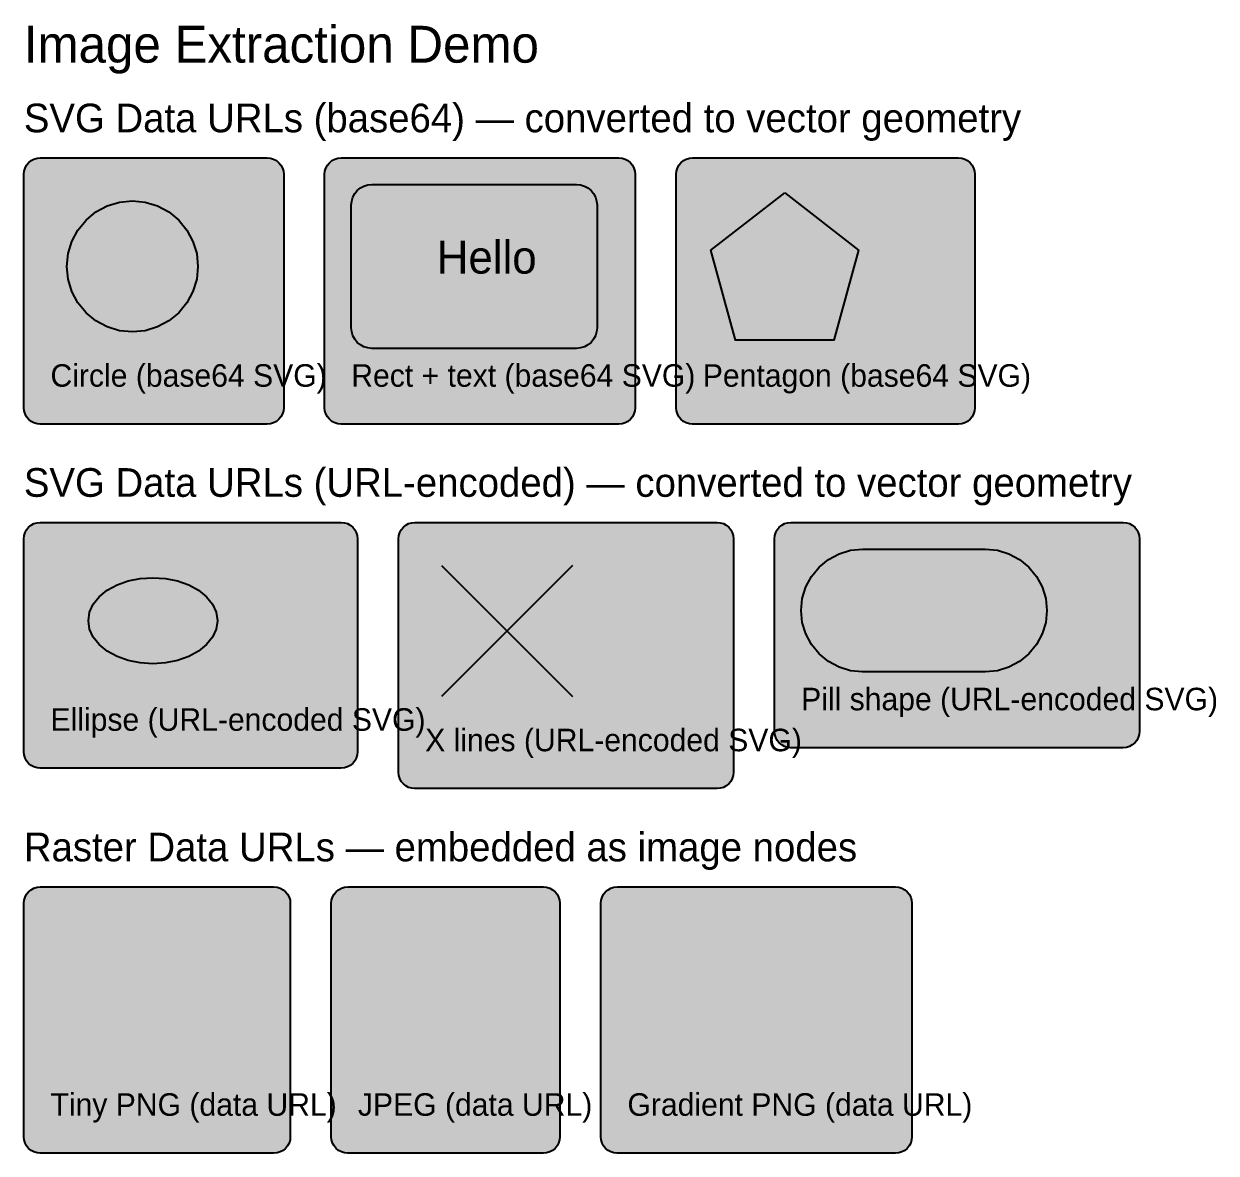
# Model space of a CAD drawing. Extents: x 0 to 582, y 0 to 1127.
# Drawn here: x 0 to 582, y 576 to 1127 of the extents above; entities that cross this region are included whole.
import ezdxf

# ---------------------------------------------------------------- set-up
doc = ezdxf.new("R2010")
doc.units = 0

msp = doc.modelspace()

# ---------------------------------------------------------------- hatches: boundary and pattern name
at = {"true_color": 0xfafafa}
for points in [[(8, 1062), (118.88, 1062), (118.88, 1062), (120.44, 1061.85), (121.94, 1061.39), (123.32, 1060.65), (124.53, 1059.66), (125.53, 1058.44), (126.27, 1057.06), (126.72, 1055.56), (126.88, 1054), (126.88, 940), (126.88, 940), (126.72, 938.44), (126.27, 936.94), (125.53, 935.56), (124.53, 934.34), (123.32, 933.35), (121.94, 932.61), (120.44, 932.15), (118.88, 932), (8, 932), (8, 932), (6.44, 932.15), (4.94, 932.61), (3.56, 933.35), (2.34, 934.34), (1.35, 935.56), (0.61, 936.94), (0.15, 938.44), (0, 940), (0, 1054), (0, 1054), (0.15, 1055.56), (0.61, 1057.06), (1.35, 1058.44), (2.34, 1059.66), (3.56, 1060.65), (4.94, 1061.39), (6.44, 1061.85), (8, 1062)], [(154.88, 1062), (290.52, 1062), (290.52, 1062), (292.08, 1061.85), (293.58, 1061.39), (294.96, 1060.65), (296.17, 1059.66), (297.17, 1058.44), (297.91, 1057.06), (298.36, 1055.56), (298.52, 1054), (298.52, 940), (298.52, 940), (298.36, 938.44), (297.91, 936.94), (297.17, 935.56), (296.17, 934.34), (294.96, 933.35), (293.58, 932.61), (292.08, 932.15), (290.52, 932), (154.88, 932), (154.88, 932), (153.31, 932.15), (151.81, 932.61), (150.43, 933.35), (149.22, 934.34), (148.22, 935.56), (147.48, 936.94), (147.03, 938.44), (146.88, 940), (146.88, 1054), (146.88, 1054), (147.03, 1055.56), (147.48, 1057.06), (148.22, 1058.44), (149.22, 1059.66), (150.43, 1060.65), (151.81, 1061.39), (153.31, 1061.85), (154.88, 1062)], [(326.52, 1062), (456.38, 1062), (456.38, 1062), (457.94, 1061.85), (459.44, 1061.39), (460.82, 1060.65), (462.03, 1059.66), (463.03, 1058.44), (463.77, 1057.06), (464.22, 1055.56), (464.38, 1054), (464.38, 940), (464.38, 940), (464.22, 938.44), (463.77, 936.94), (463.03, 935.56), (462.03, 934.34), (460.82, 933.35), (459.44, 932.61), (457.94, 932.15), (456.38, 932), (326.52, 932), (326.52, 932), (324.95, 932.15), (323.45, 932.61), (322.07, 933.35), (320.86, 934.34), (319.86, 935.56), (319.12, 936.94), (318.67, 938.44), (318.52, 940), (318.52, 1054), (318.52, 1054), (318.67, 1055.56), (319.12, 1057.06), (319.86, 1058.44), (320.86, 1059.66), (322.07, 1060.65), (323.45, 1061.39), (324.95, 1061.85), (326.52, 1062)], [(8, 884), (154.95, 884), (154.95, 884), (156.51, 883.85), (158.01, 883.39), (159.4, 882.65), (160.61, 881.66), (161.6, 880.44), (162.34, 879.06), (162.8, 877.56), (162.95, 876), (162.95, 772), (162.95, 772), (162.8, 770.44), (162.34, 768.94), (161.6, 767.56), (160.61, 766.34), (159.4, 765.35), (158.01, 764.61), (156.51, 764.15), (154.95, 764), (8, 764), (8, 764), (6.44, 764.15), (4.94, 764.61), (3.56, 765.35), (2.34, 766.34), (1.35, 767.56), (0.61, 768.94), (0.15, 770.44), (0, 772), (0, 876), (0, 876), (0.15, 877.56), (0.61, 879.06), (1.35, 880.44), (2.34, 881.66), (3.56, 882.65), (4.94, 883.39), (6.44, 883.85), (8, 884)], [(190.95, 884), (338.52, 884), (338.52, 884), (340.08, 883.85), (341.58, 883.39), (342.96, 882.65), (344.17, 881.66), (345.17, 880.44), (345.91, 879.06), (346.36, 877.56), (346.52, 876), (346.52, 762), (346.52, 762), (346.36, 760.44), (345.91, 758.94), (345.17, 757.56), (344.17, 756.34), (342.96, 755.35), (341.58, 754.61), (340.08, 754.15), (338.52, 754), (190.95, 754), (190.95, 754), (189.39, 754.15), (187.89, 754.61), (186.51, 755.35), (185.3, 756.34), (184.3, 757.56), (183.56, 758.94), (183.11, 760.44), (182.95, 762), (182.95, 876), (182.95, 876), (183.11, 877.56), (183.56, 879.06), (184.3, 880.44), (185.3, 881.66), (186.51, 882.65), (187.89, 883.39), (189.39, 883.85), (190.95, 884)], [(374.52, 884), (536.77, 884), (536.77, 884), (538.33, 883.85), (539.83, 883.39), (541.21, 882.65), (542.42, 881.66), (543.42, 880.44), (544.16, 879.06), (544.61, 877.56), (544.77, 876), (544.77, 782), (544.77, 782), (544.61, 780.44), (544.16, 778.94), (543.42, 777.56), (542.42, 776.34), (541.21, 775.35), (539.83, 774.61), (538.33, 774.15), (536.77, 774), (374.52, 774), (374.52, 774), (372.95, 774.15), (371.45, 774.61), (370.07, 775.35), (368.86, 776.34), (367.86, 777.56), (367.12, 778.94), (366.67, 780.44), (366.52, 782), (366.52, 876), (366.52, 876), (366.67, 877.56), (367.12, 879.06), (367.86, 880.44), (368.86, 881.66), (370.07, 882.65), (371.45, 883.39), (372.95, 883.85), (374.52, 884)], [(8, 706), (122.12, 706), (122.12, 706), (123.69, 705.85), (125.19, 705.39), (126.57, 704.65), (127.78, 703.66), (128.78, 702.44), (129.52, 701.06), (129.97, 699.56), (130.12, 698), (130.12, 584), (130.12, 584), (129.97, 582.44), (129.52, 580.94), (128.78, 579.56), (127.78, 578.34), (126.57, 577.35), (125.19, 576.61), (123.69, 576.15), (122.12, 576), (8, 576), (8, 576), (6.44, 576.15), (4.94, 576.61), (3.56, 577.35), (2.34, 578.34), (1.35, 579.56), (0.61, 580.94), (0.15, 582.44), (0, 584), (0, 698), (0, 698), (0.15, 699.56), (0.61, 701.06), (1.35, 702.44), (2.34, 703.66), (3.56, 704.65), (4.94, 705.39), (6.44, 705.85), (8, 706)], [(158.12, 706), (253.72, 706), (253.72, 706), (255.28, 705.85), (256.78, 705.39), (258.16, 704.65), (259.38, 703.66), (260.37, 702.44), (261.11, 701.06), (261.57, 699.56), (261.72, 698), (261.72, 584), (261.72, 584), (261.57, 582.44), (261.11, 580.94), (260.37, 579.56), (259.38, 578.34), (258.16, 577.35), (256.78, 576.61), (255.28, 576.15), (253.72, 576), (158.12, 576), (158.12, 576), (156.56, 576.15), (155.06, 576.61), (153.68, 577.35), (152.47, 578.34), (151.47, 579.56), (150.73, 580.94), (150.28, 582.44), (150.12, 584), (150.12, 698), (150.12, 698), (150.28, 699.56), (150.73, 701.06), (151.47, 702.44), (152.47, 703.66), (153.68, 704.65), (155.06, 705.39), (156.56, 705.85), (158.12, 706)], [(289.72, 706), (425.66, 706), (425.66, 706), (427.22, 705.85), (428.72, 705.39), (430.1, 704.65), (431.31, 703.66), (432.31, 702.44), (433.05, 701.06), (433.5, 699.56), (433.66, 698), (433.66, 584), (433.66, 584), (433.5, 582.44), (433.05, 580.94), (432.31, 579.56), (431.31, 578.34), (430.1, 577.35), (428.72, 576.61), (427.22, 576.15), (425.66, 576), (289.72, 576), (289.72, 576), (288.16, 576.15), (286.66, 576.61), (285.27, 577.35), (284.06, 578.34), (283.07, 579.56), (282.33, 580.94), (281.87, 582.44), (281.72, 584), (281.72, 698), (281.72, 698), (281.87, 699.56), (282.33, 701.06), (283.07, 702.44), (284.06, 703.66), (285.27, 704.65), (286.66, 705.39), (288.16, 705.85), (289.72, 706)]]:
    msp.add_hatch(color=256, dxfattribs=at).paths.add_polyline_path(points, flags=0)
at = {"true_color": 0x1e88e5}
msp.add_hatch(color=256, dxfattribs=at).paths.add_polyline_path([(169.88, 1049), (269.88, 1049), (269.88, 1049), (271.83, 1048.81), (273.7, 1048.24), (275.43, 1047.31), (276.95, 1046.07), (278.19, 1044.56), (279.11, 1042.83), (279.68, 1040.95), (279.88, 1039), (279.88, 979), (279.88, 979), (279.68, 977.05), (279.11, 975.17), (278.19, 973.44), (276.95, 971.93), (275.43, 970.69), (273.7, 969.76), (271.83, 969.19), (269.88, 969), (169.88, 969), (169.88, 969), (167.92, 969.19), (166.05, 969.76), (164.32, 970.69), (162.8, 971.93), (161.56, 973.44), (160.64, 975.17), (160.07, 977.05), (159.88, 979), (159.88, 1039), (159.88, 1039), (160.07, 1040.95), (160.64, 1042.83), (161.56, 1044.56), (162.8, 1046.07), (164.32, 1047.31), (166.05, 1048.24), (167.92, 1048.81), (169.88, 1049)], flags=0)
at = {"true_color": 0x43a047}
msp.add_hatch(color=256, dxfattribs=at).paths.add_polyline_path([(371.52, 1045), (407.52, 1017), (395.52, 973), (347.52, 973), (335.52, 1017)], flags=0)
at = {"true_color": 0xe53935}
msp.add_hatch(color=256, dxfattribs=at).paths.add_polyline_path([(85, 1009), (84.39, 1002.76), (82.56, 996.75), (79.61, 991.22), (75.63, 986.37), (70.78, 982.39), (65.25, 979.44), (59.24, 977.61), (53, 977), (46.76, 977.61), (40.75, 979.44), (35.22, 982.39), (30.37, 986.37), (26.39, 991.22), (23.44, 996.75), (21.61, 1002.76), (21, 1009), (21.61, 1015.24), (23.44, 1021.25), (26.39, 1026.78), (30.37, 1031.63), (35.22, 1035.61), (40.75, 1038.56), (46.76, 1040.39), (53, 1041), (59.24, 1040.39), (65.25, 1038.56), (70.78, 1035.61), (75.63, 1031.63), (79.61, 1026.78), (82.56, 1021.25), (84.39, 1015.24)], flags=0)
at = {"true_color": 0x00bcd4}
msp.add_hatch(color=256, dxfattribs=at).paths.add_polyline_path([(409.52, 871), (469.52, 871), (469.52, 871), (475.37, 870.42), (481, 868.72), (486.18, 865.94), (490.73, 862.21), (494.46, 857.67), (497.23, 852.48), (498.94, 846.85), (499.52, 841), (499.52, 841), (499.52, 841), (498.94, 835.15), (497.23, 829.52), (494.46, 824.33), (490.73, 819.79), (486.18, 816.06), (481, 813.28), (475.37, 811.58), (469.52, 811), (409.52, 811), (409.52, 811), (403.66, 811.58), (398.04, 813.28), (392.85, 816.06), (388.3, 819.79), (384.57, 824.33), (381.8, 829.52), (380.09, 835.15), (379.52, 841), (379.52, 841), (379.52, 841), (380.09, 846.85), (381.8, 852.48), (384.57, 857.67), (388.3, 862.21), (392.85, 865.94), (398.04, 868.72), (403.66, 870.42), (409.52, 871)], flags=0)
at = {"true_color": 0xff9800}
msp.add_hatch(color=256, dxfattribs=at).paths.add_polyline_path([(94.5, 836), (93.89, 831.9), (92.1, 827.96), (89.19, 824.33), (85.27, 821.15), (80.5, 818.54), (75.05, 816.6), (69.15, 815.4), (63, 815), (56.85, 815.4), (50.95, 816.6), (45.5, 818.54), (40.73, 821.15), (36.81, 824.33), (33.9, 827.96), (32.11, 831.9), (31.5, 836), (32.11, 840.1), (33.9, 844.04), (36.81, 847.67), (40.73, 850.85), (45.5, 853.46), (50.95, 855.4), (56.85, 856.6), (63, 857), (69.15, 856.6), (75.05, 855.4), (80.5, 853.46), (85.27, 850.85), (89.19, 847.67), (92.1, 844.04), (93.89, 840.1)], flags=0)

# ---------------------------------------------------------------- linework, layer by layer
at = {"true_color": 0xdddddd}
for points in [[(8, 1062), (118.88, 1062), (118.88, 1062), (120.44, 1061.85), (121.94, 1061.39), (123.32, 1060.65), (124.53, 1059.66), (125.53, 1058.44), (126.27, 1057.06), (126.72, 1055.56), (126.88, 1054), (126.88, 940), (126.88, 940), (126.72, 938.44), (126.27, 936.94), (125.53, 935.56), (124.53, 934.34), (123.32, 933.35), (121.94, 932.61), (120.44, 932.15), (118.88, 932), (8, 932), (8, 932), (6.44, 932.15), (4.94, 932.61), (3.56, 933.35), (2.34, 934.34), (1.35, 935.56), (0.61, 936.94), (0.15, 938.44), (0, 940), (0, 1054), (0, 1054), (0.15, 1055.56), (0.61, 1057.06), (1.35, 1058.44), (2.34, 1059.66), (3.56, 1060.65), (4.94, 1061.39), (6.44, 1061.85), (8, 1062)], [(154.88, 1062), (290.52, 1062), (290.52, 1062), (292.08, 1061.85), (293.58, 1061.39), (294.96, 1060.65), (296.17, 1059.66), (297.17, 1058.44), (297.91, 1057.06), (298.36, 1055.56), (298.52, 1054), (298.52, 940), (298.52, 940), (298.36, 938.44), (297.91, 936.94), (297.17, 935.56), (296.17, 934.34), (294.96, 933.35), (293.58, 932.61), (292.08, 932.15), (290.52, 932), (154.88, 932), (154.88, 932), (153.31, 932.15), (151.81, 932.61), (150.43, 933.35), (149.22, 934.34), (148.22, 935.56), (147.48, 936.94), (147.03, 938.44), (146.88, 940), (146.88, 1054), (146.88, 1054), (147.03, 1055.56), (147.48, 1057.06), (148.22, 1058.44), (149.22, 1059.66), (150.43, 1060.65), (151.81, 1061.39), (153.31, 1061.85), (154.88, 1062)], [(326.52, 1062), (456.38, 1062), (456.38, 1062), (457.94, 1061.85), (459.44, 1061.39), (460.82, 1060.65), (462.03, 1059.66), (463.03, 1058.44), (463.77, 1057.06), (464.22, 1055.56), (464.38, 1054), (464.38, 940), (464.38, 940), (464.22, 938.44), (463.77, 936.94), (463.03, 935.56), (462.03, 934.34), (460.82, 933.35), (459.44, 932.61), (457.94, 932.15), (456.38, 932), (326.52, 932), (326.52, 932), (324.95, 932.15), (323.45, 932.61), (322.07, 933.35), (320.86, 934.34), (319.86, 935.56), (319.12, 936.94), (318.67, 938.44), (318.52, 940), (318.52, 1054), (318.52, 1054), (318.67, 1055.56), (319.12, 1057.06), (319.86, 1058.44), (320.86, 1059.66), (322.07, 1060.65), (323.45, 1061.39), (324.95, 1061.85), (326.52, 1062)], [(8, 884), (154.95, 884), (154.95, 884), (156.51, 883.85), (158.01, 883.39), (159.4, 882.65), (160.61, 881.66), (161.6, 880.44), (162.34, 879.06), (162.8, 877.56), (162.95, 876), (162.95, 772), (162.95, 772), (162.8, 770.44), (162.34, 768.94), (161.6, 767.56), (160.61, 766.34), (159.4, 765.35), (158.01, 764.61), (156.51, 764.15), (154.95, 764), (8, 764), (8, 764), (6.44, 764.15), (4.94, 764.61), (3.56, 765.35), (2.34, 766.34), (1.35, 767.56), (0.61, 768.94), (0.15, 770.44), (0, 772), (0, 876), (0, 876), (0.15, 877.56), (0.61, 879.06), (1.35, 880.44), (2.34, 881.66), (3.56, 882.65), (4.94, 883.39), (6.44, 883.85), (8, 884)], [(190.95, 884), (338.52, 884), (338.52, 884), (340.08, 883.85), (341.58, 883.39), (342.96, 882.65), (344.17, 881.66), (345.17, 880.44), (345.91, 879.06), (346.36, 877.56), (346.52, 876), (346.52, 762), (346.52, 762), (346.36, 760.44), (345.91, 758.94), (345.17, 757.56), (344.17, 756.34), (342.96, 755.35), (341.58, 754.61), (340.08, 754.15), (338.52, 754), (190.95, 754), (190.95, 754), (189.39, 754.15), (187.89, 754.61), (186.51, 755.35), (185.3, 756.34), (184.3, 757.56), (183.56, 758.94), (183.11, 760.44), (182.95, 762), (182.95, 876), (182.95, 876), (183.11, 877.56), (183.56, 879.06), (184.3, 880.44), (185.3, 881.66), (186.51, 882.65), (187.89, 883.39), (189.39, 883.85), (190.95, 884)], [(374.52, 884), (536.77, 884), (536.77, 884), (538.33, 883.85), (539.83, 883.39), (541.21, 882.65), (542.42, 881.66), (543.42, 880.44), (544.16, 879.06), (544.61, 877.56), (544.77, 876), (544.77, 782), (544.77, 782), (544.61, 780.44), (544.16, 778.94), (543.42, 777.56), (542.42, 776.34), (541.21, 775.35), (539.83, 774.61), (538.33, 774.15), (536.77, 774), (374.52, 774), (374.52, 774), (372.95, 774.15), (371.45, 774.61), (370.07, 775.35), (368.86, 776.34), (367.86, 777.56), (367.12, 778.94), (366.67, 780.44), (366.52, 782), (366.52, 876), (366.52, 876), (366.67, 877.56), (367.12, 879.06), (367.86, 880.44), (368.86, 881.66), (370.07, 882.65), (371.45, 883.39), (372.95, 883.85), (374.52, 884)], [(8, 706), (122.12, 706), (122.12, 706), (123.69, 705.85), (125.19, 705.39), (126.57, 704.65), (127.78, 703.66), (128.78, 702.44), (129.52, 701.06), (129.97, 699.56), (130.12, 698), (130.12, 584), (130.12, 584), (129.97, 582.44), (129.52, 580.94), (128.78, 579.56), (127.78, 578.34), (126.57, 577.35), (125.19, 576.61), (123.69, 576.15), (122.12, 576), (8, 576), (8, 576), (6.44, 576.15), (4.94, 576.61), (3.56, 577.35), (2.34, 578.34), (1.35, 579.56), (0.61, 580.94), (0.15, 582.44), (0, 584), (0, 698), (0, 698), (0.15, 699.56), (0.61, 701.06), (1.35, 702.44), (2.34, 703.66), (3.56, 704.65), (4.94, 705.39), (6.44, 705.85), (8, 706)], [(158.12, 706), (253.72, 706), (253.72, 706), (255.28, 705.85), (256.78, 705.39), (258.16, 704.65), (259.38, 703.66), (260.37, 702.44), (261.11, 701.06), (261.57, 699.56), (261.72, 698), (261.72, 584), (261.72, 584), (261.57, 582.44), (261.11, 580.94), (260.37, 579.56), (259.38, 578.34), (258.16, 577.35), (256.78, 576.61), (255.28, 576.15), (253.72, 576), (158.12, 576), (158.12, 576), (156.56, 576.15), (155.06, 576.61), (153.68, 577.35), (152.47, 578.34), (151.47, 579.56), (150.73, 580.94), (150.28, 582.44), (150.12, 584), (150.12, 698), (150.12, 698), (150.28, 699.56), (150.73, 701.06), (151.47, 702.44), (152.47, 703.66), (153.68, 704.65), (155.06, 705.39), (156.56, 705.85), (158.12, 706)], [(289.72, 706), (425.66, 706), (425.66, 706), (427.22, 705.85), (428.72, 705.39), (430.1, 704.65), (431.31, 703.66), (432.31, 702.44), (433.05, 701.06), (433.5, 699.56), (433.66, 698), (433.66, 584), (433.66, 584), (433.5, 582.44), (433.05, 580.94), (432.31, 579.56), (431.31, 578.34), (430.1, 577.35), (428.72, 576.61), (427.22, 576.15), (425.66, 576), (289.72, 576), (289.72, 576), (288.16, 576.15), (286.66, 576.61), (285.27, 577.35), (284.06, 578.34), (283.07, 579.56), (282.33, 580.94), (281.87, 582.44), (281.72, 584), (281.72, 698), (281.72, 698), (281.87, 699.56), (282.33, 701.06), (283.07, 702.44), (284.06, 703.66), (285.27, 704.65), (286.66, 705.39), (288.16, 705.85), (289.72, 706)]]:
    msp.add_lwpolyline(points, close=True, dxfattribs=at)
at = {"true_color": 0x1e88e5}
msp.add_lwpolyline([(169.88, 1049), (269.88, 1049), (269.88, 1049), (271.83, 1048.81), (273.7, 1048.24), (275.43, 1047.31), (276.95, 1046.07), (278.19, 1044.56), (279.11, 1042.83), (279.68, 1040.95), (279.88, 1039), (279.88, 979), (279.88, 979), (279.68, 977.05), (279.11, 975.17), (278.19, 973.44), (276.95, 971.93), (275.43, 970.69), (273.7, 969.76), (271.83, 969.19), (269.88, 969), (169.88, 969), (169.88, 969), (167.92, 969.19), (166.05, 969.76), (164.32, 970.69), (162.8, 971.93), (161.56, 973.44), (160.64, 975.17), (160.07, 977.05), (159.88, 979), (159.88, 1039), (159.88, 1039), (160.07, 1040.95), (160.64, 1042.83), (161.56, 1044.56), (162.8, 1046.07), (164.32, 1047.31), (166.05, 1048.24), (167.92, 1048.81), (169.88, 1049)], close=True, dxfattribs=at)
at = {"true_color": 0x1b5e20}
msp.add_lwpolyline([(371.52, 1045), (407.52, 1017), (395.52, 973), (347.52, 973), (335.52, 1017)], close=True, dxfattribs=at)
at = {"true_color": 0xe53935}
msp.add_lwpolyline([(85, 1009), (84.39, 1002.76), (82.56, 996.75), (79.61, 991.22), (75.63, 986.37), (70.78, 982.39), (65.25, 979.44), (59.24, 977.61), (53, 977), (46.76, 977.61), (40.75, 979.44), (35.22, 982.39), (30.37, 986.37), (26.39, 991.22), (23.44, 996.75), (21.61, 1002.76), (21, 1009), (21.61, 1015.24), (23.44, 1021.25), (26.39, 1026.78), (30.37, 1031.63), (35.22, 1035.61), (40.75, 1038.56), (46.76, 1040.39), (53, 1041), (59.24, 1040.39), (65.25, 1038.56), (70.78, 1035.61), (75.63, 1031.63), (79.61, 1026.78), (82.56, 1021.25), (84.39, 1015.24)], close=True, dxfattribs=at)
at = {"true_color": 0x00bcd4}
msp.add_lwpolyline([(409.52, 871), (469.52, 871), (469.52, 871), (475.37, 870.42), (481, 868.72), (486.18, 865.94), (490.73, 862.21), (494.46, 857.67), (497.23, 852.48), (498.94, 846.85), (499.52, 841), (499.52, 841), (499.52, 841), (498.94, 835.15), (497.23, 829.52), (494.46, 824.33), (490.73, 819.79), (486.18, 816.06), (481, 813.28), (475.37, 811.58), (469.52, 811), (409.52, 811), (409.52, 811), (403.66, 811.58), (398.04, 813.28), (392.85, 816.06), (388.3, 819.79), (384.57, 824.33), (381.8, 829.52), (380.09, 835.15), (379.52, 841), (379.52, 841), (379.52, 841), (380.09, 846.85), (381.8, 852.48), (384.57, 857.67), (388.3, 862.21), (392.85, 865.94), (398.04, 868.72), (403.66, 870.42), (409.52, 871)], close=True, dxfattribs=at)
at = {"true_color": 0x9c27b0}
for points in [[(203.95, 863), (267.95, 799)], [(267.95, 863), (203.95, 799)]]:
    msp.add_lwpolyline(points, dxfattribs=at)
at = {"true_color": 0xff9800}
msp.add_lwpolyline([(94.5, 836), (93.89, 831.9), (92.1, 827.96), (89.19, 824.33), (85.27, 821.15), (80.5, 818.54), (75.05, 816.6), (69.15, 815.4), (63, 815), (56.85, 815.4), (50.95, 816.6), (45.5, 818.54), (40.73, 821.15), (36.81, 824.33), (33.9, 827.96), (32.11, 831.9), (31.5, 836), (32.11, 840.1), (33.9, 844.04), (36.81, 847.67), (40.73, 850.85), (45.5, 853.46), (50.95, 855.4), (56.85, 856.6), (63, 857), (69.15, 856.6), (75.05, 855.4), (80.5, 853.46), (85.27, 850.85), (89.19, 847.67), (92.1, 844.04), (93.89, 840.1)], close=True, dxfattribs=at)

# ---------------------------------------------------------------- texts
at = {"true_color": 0x000000}
msp.add_text('Image Extraction Demo', height=18, dxfattribs=at).set_placement((0, 1108.5))
at = {"true_color": 0x555555}
for s, p in [('SVG Data URLs (base64) — converted to vector geometry', (0, 1074.5)), ('SVG Data URLs (URL-encoded) — converted to vector geometry', (0, 896.5)), ('Raster Data URLs — embedded as image nodes', (0, 718.5))]:
    msp.add_text(s, height=14, dxfattribs=at).set_placement(p)
at = {"true_color": 0xffffff}
msp.add_text('Hello', height=16, dxfattribs=at).set_placement((201.64, 1005.5))
at = {"true_color": 0x888888}
for s, p in [('Circle (base64 SVG)', (13, 950.25)), ('Rect + text (base64 SVG)', (159.88, 950.25)), ('Pentagon (base64 SVG)', (331.52, 950.25)), ('Pill shape (URL-encoded SVG)', (379.52, 792.25)), ('Ellipse (URL-encoded SVG)', (13, 782.25)), ('X lines (URL-encoded SVG)', (195.95, 772.25)), ('Tiny PNG (data URL)', (13, 594.25)), ('JPEG (data URL)', (163.12, 594.25)), ('Gradient PNG (data URL)', (294.72, 594.25))]:
    msp.add_text(s, height=11, dxfattribs=at).set_placement(p)

doc.saveas('drawing.dxf')
